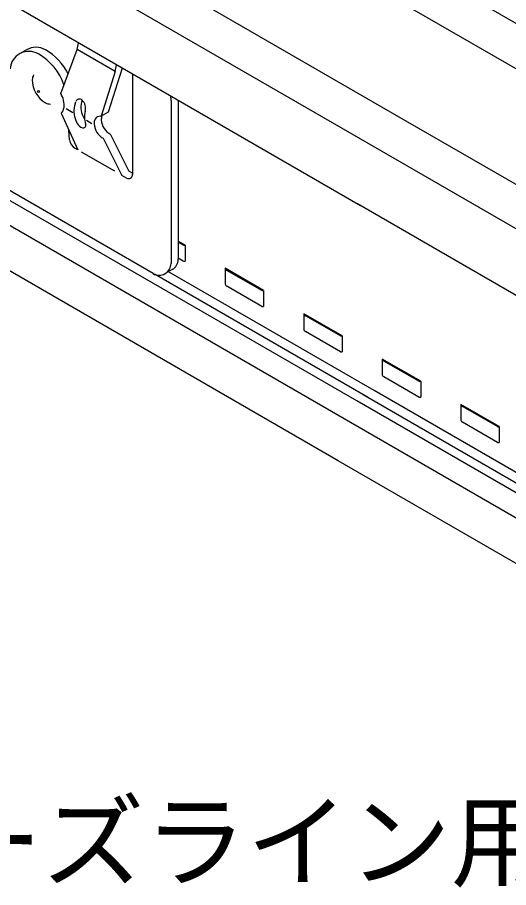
# Model space of a CAD drawing. Units: millimetres on the paper. Extents: x -213 to 192, y -129 to 153.
# Drawn here: x 22.91 to 29.16, y -105.59 to -94.52 of the extents above; entities that cross this region are included whole.
import ezdxf
from ezdxf.enums import TextEntityAlignment as Align

# ---------------------------------------------------------------- set-up
doc = ezdxf.new("R2010")
doc.units = ezdxf.units.MM
doc.layers.add('0-A_○ｱｲｿﾒ図', color=134, linetype='Continuous')
doc.layers.add('1-4_○TTｸﾛｽｼﾞｮｲﾝﾄ', color=134, linetype='Continuous')
doc.styles.add('ＭＳ ゴシック', font='')
doc.styles.get('ＭＳ ゴシック').set_extended_font_data('MS Gothic')

msp = doc.modelspace()

# ---------------------------------------------------------------- linework, layer by layer
at = {"layer": '0-A_○ｱｲｿﾒ図'}
for p, q in [((27.764, -95.792), (20.993, -91.882)), ((27.277, -96.073), (20.506, -92.164)), ((32.433, -96.438), (25.662, -92.529)), ((27.275, -96.922), (20.491, -93.005)), ((32.436, -97.017), (25.664, -93.108)), ((27.255, -99.419), (20.484, -95.509)), ((26.987, -99.582), (20.215, -95.673)), ((34.506, -99.684), (27.735, -95.775)), ((34.019, -99.966), (27.248, -96.056)), ((26.99, -100.162), (20.218, -96.252)), ((34.017, -100.815), (27.233, -96.897)), ((25.042, -97.421), (24.954, -97.37)), ((25.019, -97.421), (24.954, -97.383)), ((25.042, -97.421), (25.042, -97.623)), ((25.019, -97.623), (24.954, -97.585)), ((27.363, -99.355), (24.653, -97.791)), ((27.477, -99.287), (24.83, -97.758)), ((26.041, -97.998), (25.551, -97.715)), ((25.551, -97.715), (25.551, -97.917)), ((26.019, -97.998), (25.574, -97.741)), ((26.019, -98.199), (25.574, -97.943)), ((26.041, -97.998), (26.041, -98.199)), ((27.04, -98.575), (26.551, -98.292)), ((26.551, -98.292), (26.551, -98.494)), ((27.018, -98.575), (26.573, -98.318)), ((27.018, -98.776), (26.573, -98.52)), ((27.04, -98.575), (27.04, -98.776)), ((28.039, -99.152), (27.55, -98.869)), ((27.55, -98.869), (27.55, -99.07)), ((28.017, -99.152), (27.572, -98.895)), ((28.017, -99.353), (27.572, -99.096)), ((28.039, -99.152), (28.039, -99.353)), ((34.105, -103.248), (27.307, -99.323)), ((34.219, -103.179), (27.448, -99.27)), ((33.997, -103.311), (27.226, -99.402)), ((29.038, -99.728), (28.549, -99.446)), ((28.549, -99.446), (28.549, -99.647)), ((29.016, -99.728), (28.571, -99.472)), ((33.729, -103.475), (26.957, -99.566)), ((29.016, -99.93), (28.571, -99.673)), ((29.038, -99.728), (29.038, -99.93)), ((33.732, -104.054), (26.96, -100.145))]:
    msp.add_line(p, q, dxfattribs=at)
for centre, radius, start, end in [((25.031, -97.324), 0.0975, 263.4097, 276.5903), ((25.031, -97.526), 0.0975, 263.4097, 276.5903), ((25.592, -97.703), 0.0423, 197.0396, 244.7472), ((25.592, -97.904), 0.0423, 197.0396, 244.7472), ((26.03, -97.901), 0.0975, 263.4097, 276.5903), ((26.03, -98.103), 0.0975, 263.4097, 276.5903), ((26.591, -98.28), 0.0423, 197.0396, 244.7472), ((26.591, -98.481), 0.0423, 197.0396, 244.7472), ((27.029, -98.478), 0.0975, 263.4097, 276.5903), ((27.029, -98.679), 0.0975, 263.4097, 276.5903), ((27.59, -98.857), 0.0423, 197.0396, 244.7472), ((27.59, -99.058), 0.0423, 197.0396, 244.7472), ((28.028, -99.055), 0.0975, 263.4097, 276.5903), ((28.028, -99.256), 0.0975, 263.4097, 276.5903), ((28.589, -99.433), 0.0423, 197.0396, 244.7472), ((28.589, -99.635), 0.0423, 197.0396, 244.7472), ((29.027, -99.632), 0.0975, 263.4097, 276.5903), ((29.027, -99.833), 0.0975, 263.4097, 276.5903)]:
    msp.add_arc(centre, radius, start, end, dxfattribs=at)
at = {"layer": '1-4_○TTｸﾛｽｼﾞｮｲﾝﾄ'}
for p, q in [((23.026, -94.936), (22.936, -94.988)), ((23.46, -95.491), (23.671, -94.934)), ((23.671, -94.934), (23.687, -94.85)), ((24.154, -95.213), (23.671, -94.934)), ((24.154, -95.213), (24.17, -95.129)), ((24.154, -95.213), (23.975, -95.782)), ((24.241, -95.17), (24.065, -95.73)), ((24.373, -95.246), (24.373, -96.524)), ((23.643, -95.622), (23.652, -95.596)), ((24.863, -95.579), (24.863, -97.652)), ((24.954, -95.582), (24.954, -97.6)), ((24.637, -97.783), (20.963, -95.661)), ((23.613, -95.737), (23.528, -95.688)), ((23.467, -95.744), (23.679, -96.21)), ((23.744, -95.784), (23.761, -95.82)), ((23.772, -95.72), (23.772, -95.72)), ((24.065, -95.73), (23.975, -95.782)), ((23.653, -95.836), (23.671, -95.873)), ((23.857, -95.877), (23.786, -95.836)), ((23.572, -96.081), (23.564, -95.957)), ((24.091, -96.007), (24.328, -96.48)), ((24.001, -96.059), (24.237, -96.533)), ((23.679, -96.21), (23.646, -96.191)), ((24.148, -96.481), (23.724, -96.236)), ((24.373, -96.506), (24.328, -96.48)), ((24.297, -96.567), (24.237, -96.533)), ((24.878, -97.73), (24.788, -97.783))]:
    msp.add_line(p, q, dxfattribs=at)
msp.add_circle((23.177, -95.467), 0.0137, dxfattribs=at)
for centre, radius, start, end in [((23.147, -95.145), 0.241, 60, 120), ((22.905, -95.563), 0.724, 26.3589, 60), ((23.056, -95.197), 0.241, 60, 175.6965), ((22.815, -95.616), 0.724, 18.7312, 60), ((23.211, -95.317), 0.113, 147.5085, 180), ((23.437, -95.317), 0.34, 180, 240), ((23.193, -95.649), 0.31, 355, 30.5155), ((23.699, -95.612), 0.0494, 45, 160.7647), ((23.996, -95.664), 0.279, 161.4035, 205.4984), ((23.629, -95.682), 0.148, 345, 45), ((24.411, -95.579), 0.453, 0, 6.4201), ((23.324, -95.513), 0.113, 240, 272.4915), ((23.398, -95.667), 0.103, 311.7007, 355), ((23.905, -95.716), 0.279, 160.1708, 205.4984), ((24.041, -95.794), 0.279, 164.6078, 197.401), ((23.854, -95.78), 0.101, 203.8284, 206.9791), ((23.961, -95.855), 0.0739, 78.8294, 175), ((24.198, -95.816), 0.222, 175, 235), ((24.051, -95.803), 0.0739, 161.1706, 175), ((23.763, -95.832), 0.101, 203.8284, 255), ((23.746, -95.897), 0.0336, 255, 15), ((23.681, -95.914), 0.101, 15, 21.1808), ((24.108, -95.868), 0.222, 175, 235), ((24.114, -95.937), 0.0739, 235, 252.5219), ((23.722, -96.061), 0.151, 187.7057, 240), ((24.023, -95.989), 0.0739, 235, 252.5219), ((24.323, -96.524), 0.0503, 240, 0), ((24.712, -97.652), 0.151, 240, 0), ((24.803, -97.6), 0.151, 300, 0)]:
    msp.add_arc(centre, radius, start, end, dxfattribs=at)

# ---------------------------------------------------------------- texts
at = {"layer": '0-A_○ｱｲｿﾒ図', "style": 'ＭＳ ゴシック'}
msp.add_text('ブリーズライン用', height=0.9531, dxfattribs=at).set_placement((19.323, -105.765), align=Align.BOTTOM_LEFT)

doc.saveas('drawing.dxf')
